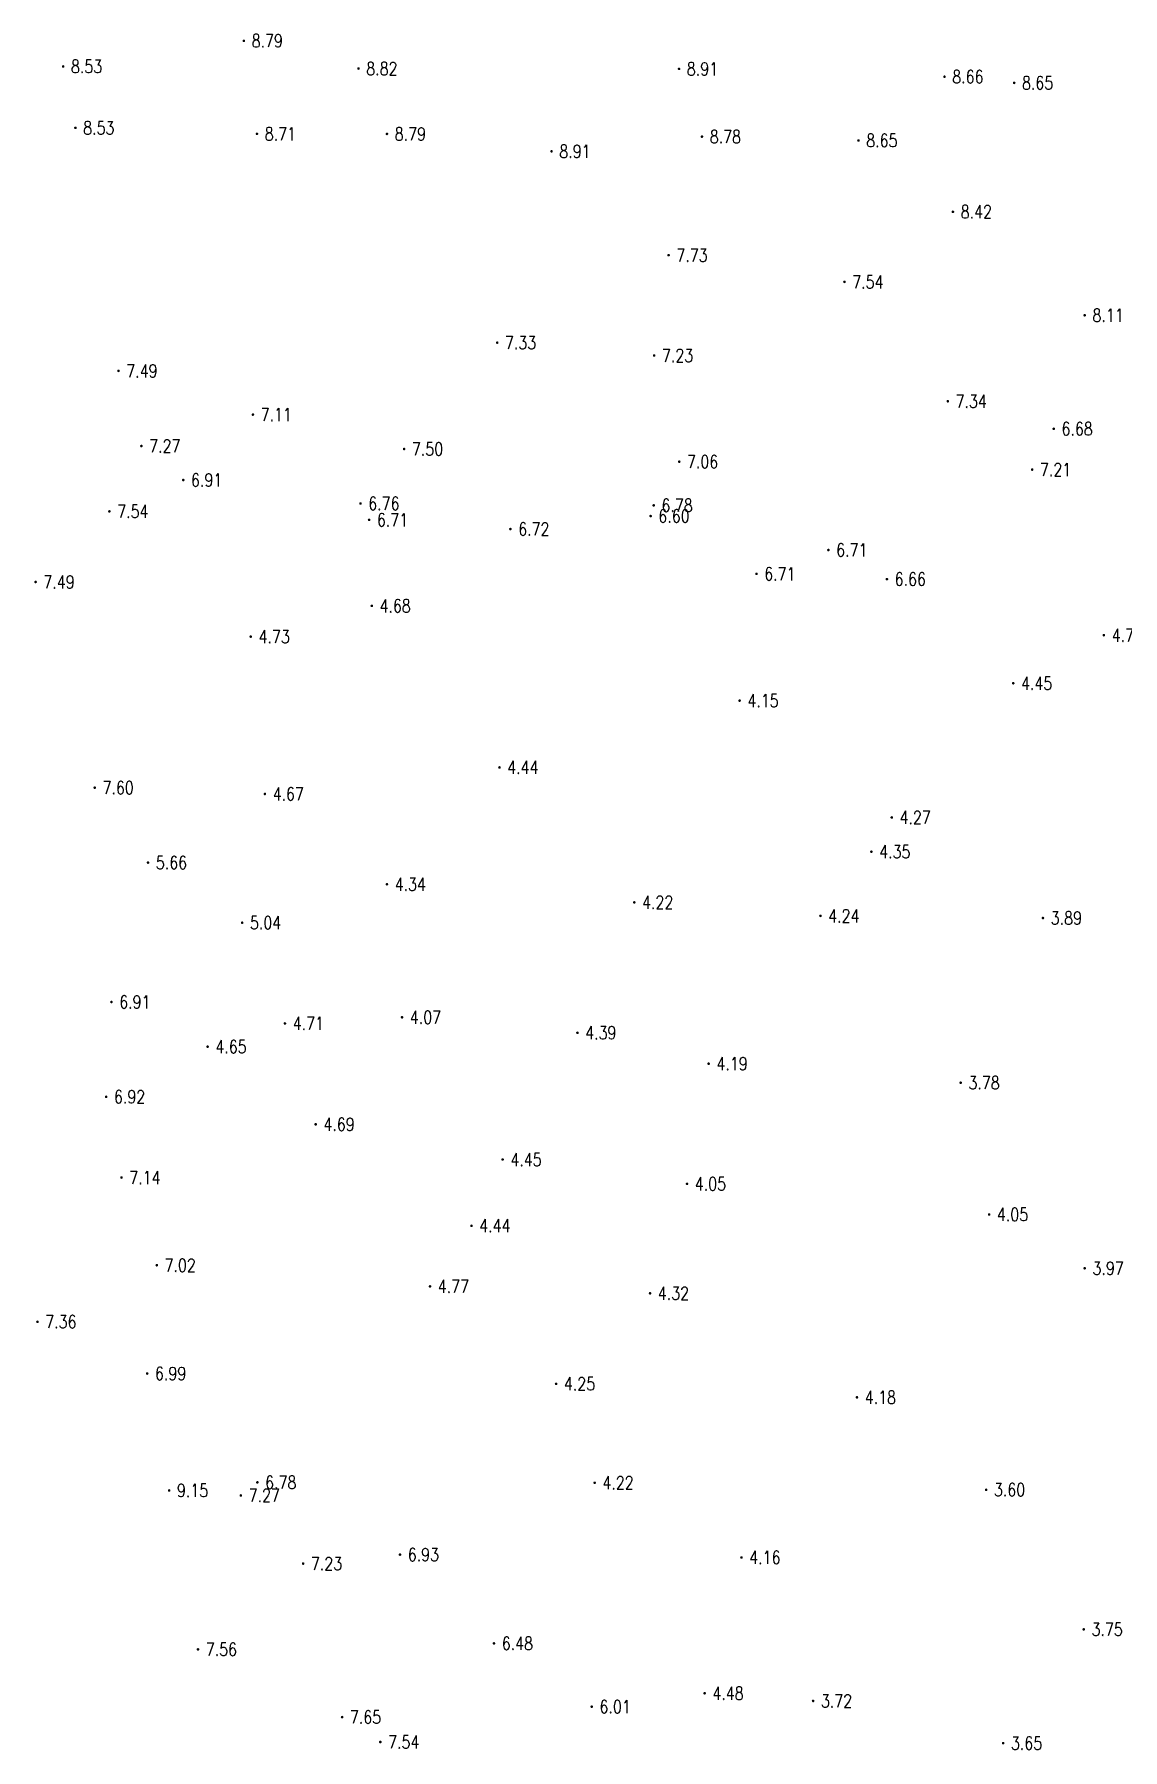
# Model space of a CAD drawing. Extents: x 476861 to 479475, y 2367369 to 2370541.
# Drawn here: x 478371.4 to 478455.1, y 2368491.1 to 2368623 of the extents above; entities that cross this region are included whole.
import ezdxf
from ezdxf.enums import TextEntityAlignment as Align

# ---------------------------------------------------------------- set-up
doc = ezdxf.new("R2010")
doc.units = 0
doc.header["$LTSCALE"] = 0.5
doc.layers.get('0').update_dxf_attribs({"linetype": 'CONTINUOUS'})
doc.layers.add('GCD', color=1, linetype='CONTINUOUS')
doc.styles.add('HZ', font='rs.shx', dxfattribs={"width": 0.8, "bigfont": 'hztxt.shx'})

# ---------------------------------------------------------------- blocks, each defined once
blk = doc.blocks.new('GC200')
at = {"linetype": 'Continuous', "const_width": 0.2, "flags": 128}
blk.add_lwpolyline([(-0.1, 0, 1), (0.1, 0, 1)], format="xyb", close=True, dxfattribs=at)

msp = doc.modelspace()

# ---------------------------------------------------------------- block references
at = {"layer": 'GCD', "linetype": 'Continuous'}
ref = msp.add_blockref('GC200', (478387.533, 2368622.503, 8.786), dxfattribs=dict(at, xscale=0.5, yscale=0.5, zscale=0.5))
ref.add_attrib('height', '8.79', dxfattribs={"linetype": 'Continuous', "height": 1, "style": 'HZ', "width": 0.8}).set_placement((478388.133, 2368622.503, 8.786), align=Align.MIDDLE_LEFT)
ref = msp.add_blockref('GC200', (478373.638, 2368620.531, 8.525), dxfattribs=dict(at, xscale=0.5, yscale=0.5, zscale=0.5))
ref.add_attrib('height', '8.53', dxfattribs={"linetype": 'Continuous', "height": 1, "style": 'HZ', "width": 0.8}).set_placement((478374.238, 2368620.531, 8.525), align=Align.MIDDLE_LEFT)
ref = msp.add_blockref('GC200', (478396.348, 2368620.369, 8.822), dxfattribs=dict(at, xscale=0.5, yscale=0.5, zscale=0.5))
ref.add_attrib('height', '8.82', dxfattribs={"linetype": 'Continuous', "height": 1, "style": 'HZ', "width": 0.8}).set_placement((478396.948, 2368620.369, 8.822), align=Align.MIDDLE_LEFT)
ref = msp.add_blockref('GC200', (478420.999, 2368620.346, 8.906), dxfattribs=dict(at, xscale=0.5, yscale=0.5, zscale=0.5))
ref.add_attrib('height', '8.91', dxfattribs={"linetype": 'Continuous', "height": 1, "style": 'HZ', "width": 0.8}).set_placement((478421.599, 2368620.346, 8.906), align=Align.MIDDLE_LEFT)
ref = msp.add_blockref('GC200', (478441.411, 2368619.745, 8.662), dxfattribs=dict(at, xscale=0.5, yscale=0.5, zscale=0.5))
ref.add_attrib('height', '8.66', dxfattribs={"linetype": 'Continuous', "height": 1, "style": 'HZ', "width": 0.8}).set_placement((478442.011, 2368619.745, 8.662), align=Align.MIDDLE_LEFT)
ref = msp.add_blockref('GC200', (478446.774, 2368619.269, 8.647), dxfattribs=dict(at, xscale=0.5, yscale=0.5, zscale=0.5))
ref.add_attrib('height', '8.65', dxfattribs={"linetype": 'Continuous', "height": 1, "style": 'HZ', "width": 0.8}).set_placement((478447.374, 2368619.269, 8.647), align=Align.MIDDLE_LEFT)
ref = msp.add_blockref('GC200', (478374.579, 2368615.812, 8.526), dxfattribs=dict(at, xscale=0.5, yscale=0.5, zscale=0.5))
ref.add_attrib('height', '8.53', dxfattribs={"linetype": 'Continuous', "height": 1, "style": 'HZ', "width": 0.8}).set_placement((478375.179, 2368615.812, 8.526), align=Align.MIDDLE_LEFT)
ref = msp.add_blockref('GC200', (478388.54, 2368615.351, 8.712), dxfattribs=dict(at, xscale=0.5, yscale=0.5, zscale=0.5))
ref.add_attrib('height', '8.71', dxfattribs={"linetype": 'Continuous', "height": 1, "style": 'HZ', "width": 0.8}).set_placement((478389.14, 2368615.351, 8.712), align=Align.MIDDLE_LEFT)
ref = msp.add_blockref('GC200', (478398.535, 2368615.348, 8.788), dxfattribs=dict(at, xscale=0.5, yscale=0.5, zscale=0.5))
ref.add_attrib('height', '8.79', dxfattribs={"linetype": 'Continuous', "height": 1, "style": 'HZ', "width": 0.8}).set_placement((478399.135, 2368615.348, 8.788), align=Align.MIDDLE_LEFT)
ref = msp.add_blockref('GC200', (478422.762, 2368615.137, 8.776), dxfattribs=dict(at, xscale=0.5, yscale=0.5, zscale=0.5))
ref.add_attrib('height', '8.78', dxfattribs={"linetype": 'Continuous', "height": 1, "style": 'HZ', "width": 0.8}).set_placement((478423.362, 2368615.137, 8.776), align=Align.MIDDLE_LEFT)
ref = msp.add_blockref('GC200', (478434.794, 2368614.842, 8.651), dxfattribs=dict(at, xscale=0.5, yscale=0.5, zscale=0.5))
ref.add_attrib('height', '8.65', dxfattribs={"linetype": 'Continuous', "height": 1, "style": 'HZ', "width": 0.8}).set_placement((478435.394, 2368614.842, 8.651), align=Align.MIDDLE_LEFT)
ref = msp.add_blockref('GC200', (478411.192, 2368614.007, 8.915), dxfattribs=dict(at, xscale=0.5, yscale=0.5, zscale=0.5))
ref.add_attrib('height', '8.91', dxfattribs={"linetype": 'Continuous', "height": 1, "style": 'HZ', "width": 0.8}).set_placement((478411.792, 2368614.007, 8.915), align=Align.MIDDLE_LEFT)
ref = msp.add_blockref('GC200', (478442.06, 2368609.359, 8.416), dxfattribs=dict(at, xscale=0.5, yscale=0.5, zscale=0.5))
ref.add_attrib('height', '8.42', dxfattribs={"linetype": 'Continuous', "height": 1, "style": 'HZ', "width": 0.8}).set_placement((478442.66, 2368609.359, 8.416), align=Align.MIDDLE_LEFT)
ref = msp.add_blockref('GC200', (478420.196, 2368606.024, 7.727), dxfattribs=dict(at, xscale=0.5, yscale=0.5, zscale=0.5))
ref.add_attrib('height', '7.73', dxfattribs={"linetype": 'Continuous', "height": 1, "style": 'HZ', "width": 0.8}).set_placement((478420.796, 2368606.024, 7.727), align=Align.MIDDLE_LEFT)
ref = msp.add_blockref('GC200', (478433.718, 2368603.971, 7.54), dxfattribs=dict(at, xscale=0.5, yscale=0.5, zscale=0.5))
ref.add_attrib('height', '7.54', dxfattribs={"linetype": 'Continuous', "height": 1, "style": 'HZ', "width": 0.8}).set_placement((478434.318, 2368603.971, 7.54), align=Align.MIDDLE_LEFT)
ref = msp.add_blockref('GC200', (478452.194, 2368601.406, 8.107), dxfattribs=dict(at, xscale=0.5, yscale=0.5, zscale=0.5))
ref.add_attrib('height', '8.11', dxfattribs={"linetype": 'Continuous', "height": 1, "style": 'HZ', "width": 0.8}).set_placement((478452.794, 2368601.406, 8.107), align=Align.MIDDLE_LEFT)
ref = msp.add_blockref('GC200', (478407.013, 2368599.299, 7.332), dxfattribs=dict(at, xscale=0.5, yscale=0.5, zscale=0.5))
ref.add_attrib('height', '7.33', dxfattribs={"linetype": 'Continuous', "height": 1, "style": 'HZ', "width": 0.8}).set_placement((478407.613, 2368599.299, 7.332), align=Align.MIDDLE_LEFT)
ref = msp.add_blockref('GC200', (478419.087, 2368598.311, 7.233), dxfattribs=dict(at, xscale=0.5, yscale=0.5, zscale=0.5))
ref.add_attrib('height', '7.23', dxfattribs={"linetype": 'Continuous', "height": 1, "style": 'HZ', "width": 0.8}).set_placement((478419.687, 2368598.311, 7.233), align=Align.MIDDLE_LEFT)
ref = msp.add_blockref('GC200', (478377.892, 2368597.128, 7.485), dxfattribs=dict(at, xscale=0.5, yscale=0.5, zscale=0.5))
ref.add_attrib('height', '7.49', dxfattribs={"linetype": 'Continuous', "height": 1, "style": 'HZ', "width": 0.8}).set_placement((478378.492, 2368597.128, 7.485), align=Align.MIDDLE_LEFT)
ref = msp.add_blockref('GC200', (478388.227, 2368593.769, 7.114), dxfattribs=dict(at, xscale=0.5, yscale=0.5, zscale=0.5))
ref.add_attrib('height', '7.11', dxfattribs={"linetype": 'Continuous', "height": 1, "style": 'HZ', "width": 0.8}).set_placement((478388.827, 2368593.769, 7.114), align=Align.MIDDLE_LEFT)
ref = msp.add_blockref('GC200', (478441.666, 2368594.793, 7.34), dxfattribs=dict(at, xscale=0.5, yscale=0.5, zscale=0.5))
ref.add_attrib('height', '7.34', dxfattribs={"linetype": 'Continuous', "height": 1, "style": 'HZ', "width": 0.8}).set_placement((478442.266, 2368594.793, 7.34), align=Align.MIDDLE_LEFT)
ref = msp.add_blockref('GC200', (478449.812, 2368592.678, 6.678), dxfattribs=dict(at, xscale=0.5, yscale=0.5, zscale=0.5))
ref.add_attrib('height', '6.68', dxfattribs={"linetype": 'Continuous', "height": 1, "style": 'HZ', "width": 0.8}).set_placement((478450.412, 2368592.678, 6.678), align=Align.MIDDLE_LEFT)
ref = msp.add_blockref('GC200', (478379.654, 2368591.354, 7.266), dxfattribs=dict(at, xscale=0.5, yscale=0.5, zscale=0.5))
ref.add_attrib('height', '7.27', dxfattribs={"linetype": 'Continuous', "height": 1, "style": 'HZ', "width": 0.8}).set_placement((478380.254, 2368591.354, 7.266), align=Align.MIDDLE_LEFT)
ref = msp.add_blockref('GC200', (478399.858, 2368591.125, 7.503), dxfattribs=dict(at, xscale=0.5, yscale=0.5, zscale=0.5))
ref.add_attrib('height', '7.50', dxfattribs={"linetype": 'Continuous', "height": 1, "style": 'HZ', "width": 0.8}).set_placement((478400.458, 2368591.125, 7.503), align=Align.MIDDLE_LEFT)
ref = msp.add_blockref('GC200', (478421.011, 2368590.148, 7.064), dxfattribs=dict(at, xscale=0.5, yscale=0.5, zscale=0.5))
ref.add_attrib('height', '7.06', dxfattribs={"linetype": 'Continuous', "height": 1, "style": 'HZ', "width": 0.8}).set_placement((478421.611, 2368590.148, 7.064), align=Align.MIDDLE_LEFT)
ref = msp.add_blockref('GC200', (478382.873, 2368588.739, 6.905), dxfattribs=dict(at, xscale=0.5, yscale=0.5, zscale=0.5))
ref.add_attrib('height', '6.91', dxfattribs={"linetype": 'Continuous', "height": 1, "style": 'HZ', "width": 0.8}).set_placement((478383.473, 2368588.739, 6.905), align=Align.MIDDLE_LEFT)
ref = msp.add_blockref('GC200', (478448.154, 2368589.54, 7.213), dxfattribs=dict(at, xscale=0.5, yscale=0.5, zscale=0.5))
ref.add_attrib('height', '7.21', dxfattribs={"linetype": 'Continuous', "height": 1, "style": 'HZ', "width": 0.8}).set_placement((478448.754, 2368589.54, 7.213), align=Align.MIDDLE_LEFT)
ref = msp.add_blockref('GC200', (478377.194, 2368586.327, 7.54), dxfattribs=dict(at, xscale=0.5, yscale=0.5, zscale=0.5))
ref.add_attrib('height', '7.54', dxfattribs={"linetype": 'Continuous', "height": 1, "style": 'HZ', "width": 0.8}).set_placement((478377.794, 2368586.327, 7.54), align=Align.MIDDLE_LEFT)
ref = msp.add_blockref('GC200', (478396.5, 2368586.935, 6.762), dxfattribs=dict(at, xscale=0.5, yscale=0.5, zscale=0.5))
ref.add_attrib('height', '6.76', dxfattribs={"linetype": 'Continuous', "height": 1, "style": 'HZ', "width": 0.8}).set_placement((478397.1, 2368586.935, 6.762), align=Align.MIDDLE_LEFT)
ref = msp.add_blockref('GC200', (478418.812, 2368585.968, 6.601), dxfattribs=dict(at, xscale=0.5, yscale=0.5, zscale=0.5))
ref.add_attrib('height', '6.60', dxfattribs={"linetype": 'Continuous', "height": 1, "style": 'HZ', "width": 0.8}).set_placement((478419.412, 2368585.968, 6.601), align=Align.MIDDLE_LEFT)
ref = msp.add_blockref('GC200', (478419.049, 2368586.791, 6.78), dxfattribs=dict(at, xscale=0.5, yscale=0.5, zscale=0.5))
ref.add_attrib('height', '6.78', dxfattribs={"linetype": 'Continuous', "height": 1, "style": 'HZ', "width": 0.8}).set_placement((478419.649, 2368586.791, 6.78), align=Align.MIDDLE_LEFT)
ref = msp.add_blockref('GC200', (478397.163, 2368585.679, 6.706), dxfattribs=dict(at, xscale=0.5, yscale=0.5, zscale=0.5))
ref.add_attrib('height', '6.71', dxfattribs={"linetype": 'Continuous', "height": 1, "style": 'HZ', "width": 0.8}).set_placement((478397.763, 2368585.679, 6.706), align=Align.MIDDLE_LEFT)
ref = msp.add_blockref('GC200', (478408.031, 2368584.969, 6.715), dxfattribs=dict(at, xscale=0.5, yscale=0.5, zscale=0.5))
ref.add_attrib('height', '6.72', dxfattribs={"linetype": 'Continuous', "height": 1, "style": 'HZ', "width": 0.8}).set_placement((478408.631, 2368584.969, 6.715), align=Align.MIDDLE_LEFT)
ref = msp.add_blockref('GC200', (478432.484, 2368583.359, 6.708), dxfattribs=dict(at, xscale=0.5, yscale=0.5, zscale=0.5))
ref.add_attrib('height', '6.71', dxfattribs={"linetype": 'Continuous', "height": 1, "style": 'HZ', "width": 0.8}).set_placement((478433.084, 2368583.359, 6.708), align=Align.MIDDLE_LEFT)
ref = msp.add_blockref('GC200', (478371.517, 2368580.902, 7.489), dxfattribs=dict(at, xscale=0.5, yscale=0.5, zscale=0.5))
ref.add_attrib('height', '7.49', dxfattribs={"linetype": 'Continuous', "height": 1, "style": 'HZ', "width": 0.8}).set_placement((478372.117, 2368580.902, 7.489), align=Align.MIDDLE_LEFT)
ref = msp.add_blockref('GC200', (478426.953, 2368581.526, 6.706), dxfattribs=dict(at, xscale=0.5, yscale=0.5, zscale=0.5))
ref.add_attrib('height', '6.71', dxfattribs={"linetype": 'Continuous', "height": 1, "style": 'HZ', "width": 0.8}).set_placement((478427.553, 2368581.526, 6.706), align=Align.MIDDLE_LEFT)
ref = msp.add_blockref('GC200', (478436.984, 2368581.119, 6.662), dxfattribs=dict(at, xscale=0.5, yscale=0.5, zscale=0.5))
ref.add_attrib('height', '6.66', dxfattribs={"linetype": 'Continuous', "height": 1, "style": 'HZ', "width": 0.8}).set_placement((478437.584, 2368581.119, 6.662), align=Align.MIDDLE_LEFT)
ref = msp.add_blockref('GC200', (478397.368, 2368579.066, 4.68), dxfattribs=dict(at, xscale=0.5, yscale=0.5, zscale=0.5))
ref.add_attrib('height', '4.68', dxfattribs={"linetype": 'Continuous', "height": 1, "style": 'HZ', "width": 0.8}).set_placement((478397.968, 2368579.066, 4.68), align=Align.MIDDLE_LEFT)
ref = msp.add_blockref('GC200', (478388.065, 2368576.7, 4.727), dxfattribs=dict(at, xscale=0.5, yscale=0.5, zscale=0.5))
ref.add_attrib('height', '4.73', dxfattribs={"linetype": 'Continuous', "height": 1, "style": 'HZ', "width": 0.8}).set_placement((478388.665, 2368576.7, 4.727), align=Align.MIDDLE_LEFT)
ref = msp.add_blockref('GC200', (478453.667, 2368576.81, 4.787), dxfattribs=dict(at, xscale=0.5, yscale=0.5, zscale=0.5))
ref.add_attrib('height', '4.79', dxfattribs={"linetype": 'Continuous', "height": 1, "style": 'HZ', "width": 0.8}).set_placement((478454.267, 2368576.81, 4.787), align=Align.MIDDLE_LEFT)
ref = msp.add_blockref('GC200', (478446.699, 2368573.119, 4.446), dxfattribs=dict(at, xscale=0.5, yscale=0.5, zscale=0.5))
ref.add_attrib('height', '4.45', dxfattribs={"linetype": 'Continuous', "height": 1, "style": 'HZ', "width": 0.8}).set_placement((478447.299, 2368573.119, 4.446), align=Align.MIDDLE_LEFT)
ref = msp.add_blockref('GC200', (478425.656, 2368571.782, 4.151), dxfattribs=dict(at, xscale=0.5, yscale=0.5, zscale=0.5))
ref.add_attrib('height', '4.15', dxfattribs={"linetype": 'Continuous', "height": 1, "style": 'HZ', "width": 0.8}).set_placement((478426.256, 2368571.782, 4.151), align=Align.MIDDLE_LEFT)
ref = msp.add_blockref('GC200', (478407.188, 2368566.647, 4.442), dxfattribs=dict(at, xscale=0.5, yscale=0.5, zscale=0.5))
ref.add_attrib('height', '4.44', dxfattribs={"linetype": 'Continuous', "height": 1, "style": 'HZ', "width": 0.8}).set_placement((478407.788, 2368566.647, 4.442), align=Align.MIDDLE_LEFT)
ref = msp.add_blockref('GC200', (478376.066, 2368565.087, 7.601), dxfattribs=dict(at, xscale=0.5, yscale=0.5, zscale=0.5))
ref.add_attrib('height', '7.60', dxfattribs={"linetype": 'Continuous', "height": 1, "style": 'HZ', "width": 0.8}).set_placement((478376.666, 2368565.087, 7.601), align=Align.MIDDLE_LEFT)
ref = msp.add_blockref('GC200', (478389.148, 2368564.607, 4.67), dxfattribs=dict(at, xscale=0.5, yscale=0.5, zscale=0.5))
ref.add_attrib('height', '4.67', dxfattribs={"linetype": 'Continuous', "height": 1, "style": 'HZ', "width": 0.8}).set_placement((478389.748, 2368564.607, 4.67), align=Align.MIDDLE_LEFT)
ref = msp.add_blockref('GC200', (478437.355, 2368562.8, 4.265), dxfattribs=dict(at, xscale=0.5, yscale=0.5, zscale=0.5))
ref.add_attrib('height', '4.27', dxfattribs={"linetype": 'Continuous', "height": 1, "style": 'HZ', "width": 0.8}).set_placement((478437.955, 2368562.8, 4.265), align=Align.MIDDLE_LEFT)
ref = msp.add_blockref('GC200', (478435.791, 2368560.163, 4.348), dxfattribs=dict(at, xscale=0.5, yscale=0.5, zscale=0.5))
ref.add_attrib('height', '4.35', dxfattribs={"linetype": 'Continuous', "height": 1, "style": 'HZ', "width": 0.8}).set_placement((478436.391, 2368560.163, 4.348), align=Align.MIDDLE_LEFT)
ref = msp.add_blockref('GC200', (478380.164, 2368559.333, 5.664), dxfattribs=dict(at, xscale=0.5, yscale=0.5, zscale=0.5))
ref.add_attrib('height', '5.66', dxfattribs={"linetype": 'Continuous', "height": 1, "style": 'HZ', "width": 0.8}).set_placement((478380.764, 2368559.333, 5.664), align=Align.MIDDLE_LEFT)
ref = msp.add_blockref('GC200', (478398.532, 2368557.665, 4.337), dxfattribs=dict(at, xscale=0.5, yscale=0.5, zscale=0.5))
ref.add_attrib('height', '4.34', dxfattribs={"linetype": 'Continuous', "height": 1, "style": 'HZ', "width": 0.8}).set_placement((478399.132, 2368557.665, 4.337), align=Align.MIDDLE_LEFT)
ref = msp.add_blockref('GC200', (478417.553, 2368556.27, 4.22), dxfattribs=dict(at, xscale=0.5, yscale=0.5, zscale=0.5))
ref.add_attrib('height', '4.22', dxfattribs={"linetype": 'Continuous', "height": 1, "style": 'HZ', "width": 0.8}).set_placement((478418.153, 2368556.27, 4.22), align=Align.MIDDLE_LEFT)
ref = msp.add_blockref('GC200', (478387.403, 2368554.71, 5.04), dxfattribs=dict(at, xscale=0.5, yscale=0.5, zscale=0.5))
ref.add_attrib('height', '5.04', dxfattribs={"linetype": 'Continuous', "height": 1, "style": 'HZ', "width": 0.8}).set_placement((478388.003, 2368554.71, 5.04), align=Align.MIDDLE_LEFT)
ref = msp.add_blockref('GC200', (478431.873, 2368555.235, 4.244), dxfattribs=dict(at, xscale=0.5, yscale=0.5, zscale=0.5))
ref.add_attrib('height', '4.24', dxfattribs={"linetype": 'Continuous', "height": 1, "style": 'HZ', "width": 0.8}).set_placement((478432.473, 2368555.235, 4.244), align=Align.MIDDLE_LEFT)
ref = msp.add_blockref('GC200', (478448.981, 2368555.071, 3.89), dxfattribs=dict(at, xscale=0.5, yscale=0.5, zscale=0.5))
ref.add_attrib('height', '3.89', dxfattribs={"linetype": 'Continuous', "height": 1, "style": 'HZ', "width": 0.8}).set_placement((478449.581, 2368555.071, 3.89), align=Align.MIDDLE_LEFT)
ref = msp.add_blockref('GC200', (478377.351, 2368548.613, 6.913), dxfattribs=dict(at, xscale=0.5, yscale=0.5, zscale=0.5))
ref.add_attrib('height', '6.91', dxfattribs={"linetype": 'Continuous', "height": 1, "style": 'HZ', "width": 0.8}).set_placement((478377.951, 2368548.613, 6.913), align=Align.MIDDLE_LEFT)
ref = msp.add_blockref('GC200', (478390.691, 2368546.965, 4.712), dxfattribs=dict(at, xscale=0.5, yscale=0.5, zscale=0.5))
ref.add_attrib('height', '4.71', dxfattribs={"linetype": 'Continuous', "height": 1, "style": 'HZ', "width": 0.8}).set_placement((478391.291, 2368546.965, 4.712), align=Align.MIDDLE_LEFT)
ref = msp.add_blockref('GC200', (478399.697, 2368547.438, 4.074), dxfattribs=dict(at, xscale=0.5, yscale=0.5, zscale=0.5))
ref.add_attrib('height', '4.07', dxfattribs={"linetype": 'Continuous', "height": 1, "style": 'HZ', "width": 0.8}).set_placement((478400.297, 2368547.438, 4.074), align=Align.MIDDLE_LEFT)
ref = msp.add_blockref('GC200', (478384.744, 2368545.178, 4.65), dxfattribs=dict(at, xscale=0.5, yscale=0.5, zscale=0.5))
ref.add_attrib('height', '4.65', dxfattribs={"linetype": 'Continuous', "height": 1, "style": 'HZ', "width": 0.8}).set_placement((478385.344, 2368545.178, 4.65), align=Align.MIDDLE_LEFT)
ref = msp.add_blockref('GC200', (478413.184, 2368546.247, 4.388), dxfattribs=dict(at, xscale=0.5, yscale=0.5, zscale=0.5))
ref.add_attrib('height', '4.39', dxfattribs={"linetype": 'Continuous', "height": 1, "style": 'HZ', "width": 0.8}).set_placement((478413.784, 2368546.247, 4.388), align=Align.MIDDLE_LEFT)
ref = msp.add_blockref('GC200', (478423.273, 2368543.871, 4.188), dxfattribs=dict(at, xscale=0.5, yscale=0.5, zscale=0.5))
ref.add_attrib('height', '4.19', dxfattribs={"linetype": 'Continuous', "height": 1, "style": 'HZ', "width": 0.8}).set_placement((478423.873, 2368543.871, 4.188), align=Align.MIDDLE_LEFT)
ref = msp.add_blockref('GC200', (478442.657, 2368542.406, 3.783), dxfattribs=dict(at, xscale=0.5, yscale=0.5, zscale=0.5))
ref.add_attrib('height', '3.78', dxfattribs={"linetype": 'Continuous', "height": 1, "style": 'HZ', "width": 0.8}).set_placement((478443.257, 2368542.406, 3.783), align=Align.MIDDLE_LEFT)
ref = msp.add_blockref('GC200', (478376.945, 2368541.327, 6.921), dxfattribs=dict(at, xscale=0.5, yscale=0.5, zscale=0.5))
ref.add_attrib('height', '6.92', dxfattribs={"linetype": 'Continuous', "height": 1, "style": 'HZ', "width": 0.8}).set_placement((478377.545, 2368541.327, 6.921), align=Align.MIDDLE_LEFT)
ref = msp.add_blockref('GC200', (478393.054, 2368539.21, 4.686), dxfattribs=dict(at, xscale=0.5, yscale=0.5, zscale=0.5))
ref.add_attrib('height', '4.69', dxfattribs={"linetype": 'Continuous', "height": 1, "style": 'HZ', "width": 0.8}).set_placement((478393.654, 2368539.21, 4.686), align=Align.MIDDLE_LEFT)
ref = msp.add_blockref('GC200', (478407.432, 2368536.506, 4.447), dxfattribs=dict(at, xscale=0.5, yscale=0.5, zscale=0.5))
ref.add_attrib('height', '4.45', dxfattribs={"linetype": 'Continuous', "height": 1, "style": 'HZ', "width": 0.8}).set_placement((478408.032, 2368536.506, 4.447), align=Align.MIDDLE_LEFT)
ref = msp.add_blockref('GC200', (478378.124, 2368535.12, 7.144), dxfattribs=dict(at, xscale=0.5, yscale=0.5, zscale=0.5))
ref.add_attrib('height', '7.14', dxfattribs={"linetype": 'Continuous', "height": 1, "style": 'HZ', "width": 0.8}).set_placement((478378.724, 2368535.12, 7.144), align=Align.MIDDLE_LEFT)
ref = msp.add_blockref('GC200', (478421.612, 2368534.636, 4.051), dxfattribs=dict(at, xscale=0.5, yscale=0.5, zscale=0.5))
ref.add_attrib('height', '4.05', dxfattribs={"linetype": 'Continuous', "height": 1, "style": 'HZ', "width": 0.8}).set_placement((478422.212, 2368534.636, 4.051), align=Align.MIDDLE_LEFT)
ref = msp.add_blockref('GC200', (478444.845, 2368532.279, 4.051), dxfattribs=dict(at, xscale=0.5, yscale=0.5, zscale=0.5))
ref.add_attrib('height', '4.05', dxfattribs={"linetype": 'Continuous', "height": 1, "style": 'HZ', "width": 0.8}).set_placement((478445.445, 2368532.279, 4.051), align=Align.MIDDLE_LEFT)
ref = msp.add_blockref('GC200', (478405.037, 2368531.413, 4.44), dxfattribs=dict(at, xscale=0.5, yscale=0.5, zscale=0.5))
ref.add_attrib('height', '4.44', dxfattribs={"linetype": 'Continuous', "height": 1, "style": 'HZ', "width": 0.8}).set_placement((478405.637, 2368531.413, 4.44), align=Align.MIDDLE_LEFT)
ref = msp.add_blockref('GC200', (478380.836, 2368528.378, 7.015), dxfattribs=dict(at, xscale=0.5, yscale=0.5, zscale=0.5))
ref.add_attrib('height', '7.02', dxfattribs={"linetype": 'Continuous', "height": 1, "style": 'HZ', "width": 0.8}).set_placement((478381.436, 2368528.378, 7.015), align=Align.MIDDLE_LEFT)
ref = msp.add_blockref('GC200', (478452.194, 2368528.147, 3.968), dxfattribs=dict(at, xscale=0.5, yscale=0.5, zscale=0.5))
ref.add_attrib('height', '3.97', dxfattribs={"linetype": 'Continuous', "height": 1, "style": 'HZ', "width": 0.8}).set_placement((478452.794, 2368528.147, 3.968), align=Align.MIDDLE_LEFT)
ref = msp.add_blockref('GC200', (478401.848, 2368526.751, 4.766), dxfattribs=dict(at, xscale=0.5, yscale=0.5, zscale=0.5))
ref.add_attrib('height', '4.77', dxfattribs={"linetype": 'Continuous', "height": 1, "style": 'HZ', "width": 0.8}).set_placement((478402.448, 2368526.751, 4.766), align=Align.MIDDLE_LEFT)
ref = msp.add_blockref('GC200', (478418.77, 2368526.222, 4.316), dxfattribs=dict(at, xscale=0.5, yscale=0.5, zscale=0.5))
ref.add_attrib('height', '4.32', dxfattribs={"linetype": 'Continuous', "height": 1, "style": 'HZ', "width": 0.8}).set_placement((478419.37, 2368526.222, 4.316), align=Align.MIDDLE_LEFT)
ref = msp.add_blockref('GC200', (478371.66, 2368524.032, 7.363), dxfattribs=dict(at, xscale=0.5, yscale=0.5, zscale=0.5))
ref.add_attrib('height', '7.36', dxfattribs={"linetype": 'Continuous', "height": 1, "style": 'HZ', "width": 0.8}).set_placement((478372.26, 2368524.032, 7.363), align=Align.MIDDLE_LEFT)
ref = msp.add_blockref('GC200', (478380.101, 2368520.053, 6.988), dxfattribs=dict(at, xscale=0.5, yscale=0.5, zscale=0.5))
ref.add_attrib('height', '6.99', dxfattribs={"linetype": 'Continuous', "height": 1, "style": 'HZ', "width": 0.8}).set_placement((478380.701, 2368520.053, 6.988), align=Align.MIDDLE_LEFT)
ref = msp.add_blockref('GC200', (478411.546, 2368519.263, 4.245), dxfattribs=dict(at, xscale=0.5, yscale=0.5, zscale=0.5))
ref.add_attrib('height', '4.25', dxfattribs={"linetype": 'Continuous', "height": 1, "style": 'HZ', "width": 0.8}).set_placement((478412.146, 2368519.263, 4.245), align=Align.MIDDLE_LEFT)
ref = msp.add_blockref('GC200', (478434.68, 2368518.223, 4.178), dxfattribs=dict(at, xscale=0.5, yscale=0.5, zscale=0.5))
ref.add_attrib('height', '4.18', dxfattribs={"linetype": 'Continuous', "height": 1, "style": 'HZ', "width": 0.8}).set_placement((478435.28, 2368518.223, 4.178), align=Align.MIDDLE_LEFT)
ref = msp.add_blockref('GC200', (478381.788, 2368511.065, 9.15), dxfattribs=dict(at, xscale=0.5, yscale=0.5, zscale=0.5))
ref.add_attrib('height', '9.15', dxfattribs={"linetype": 'Continuous', "height": 1, "style": 'HZ', "width": 0.8}).set_placement((478382.388, 2368511.065, 9.15), align=Align.MIDDLE_LEFT)
ref = msp.add_blockref('GC200', (478387.302, 2368510.681, 7.273), dxfattribs=dict(at, xscale=0.5, yscale=0.5, zscale=0.5))
ref.add_attrib('height', '7.27', dxfattribs={"linetype": 'Continuous', "height": 1, "style": 'HZ', "width": 0.8}).set_placement((478387.902, 2368510.681, 7.273), align=Align.MIDDLE_LEFT)
ref = msp.add_blockref('GC200', (478388.572, 2368511.687, 6.781), dxfattribs=dict(at, xscale=0.5, yscale=0.5, zscale=0.5))
ref.add_attrib('height', '6.78', dxfattribs={"linetype": 'Continuous', "height": 1, "style": 'HZ', "width": 0.8}).set_placement((478389.172, 2368511.687, 6.781), align=Align.MIDDLE_LEFT)
ref = msp.add_blockref('GC200', (478414.508, 2368511.653, 4.218), dxfattribs=dict(at, xscale=0.5, yscale=0.5, zscale=0.5))
ref.add_attrib('height', '4.22', dxfattribs={"linetype": 'Continuous', "height": 1, "style": 'HZ', "width": 0.8}).set_placement((478415.108, 2368511.653, 4.218), align=Align.MIDDLE_LEFT)
ref = msp.add_blockref('GC200', (478444.616, 2368511.118, 3.595), dxfattribs=dict(at, xscale=0.5, yscale=0.5, zscale=0.5))
ref.add_attrib('height', '3.60', dxfattribs={"linetype": 'Continuous', "height": 1, "style": 'HZ', "width": 0.8}).set_placement((478445.216, 2368511.118, 3.595), align=Align.MIDDLE_LEFT)
ref = msp.add_blockref('GC200', (478392.091, 2368505.442, 7.228), dxfattribs=dict(at, xscale=0.5, yscale=0.5, zscale=0.5))
ref.add_attrib('height', '7.23', dxfattribs={"linetype": 'Continuous', "height": 1, "style": 'HZ', "width": 0.8}).set_placement((478392.691, 2368505.442, 7.228), align=Align.MIDDLE_LEFT)
ref = msp.add_blockref('GC200', (478399.54, 2368506.132, 6.93), dxfattribs=dict(at, xscale=0.5, yscale=0.5, zscale=0.5))
ref.add_attrib('height', '6.93', dxfattribs={"linetype": 'Continuous', "height": 1, "style": 'HZ', "width": 0.8}).set_placement((478400.14, 2368506.132, 6.93), align=Align.MIDDLE_LEFT)
ref = msp.add_blockref('GC200', (478425.798, 2368505.912, 4.155), dxfattribs=dict(at, xscale=0.5, yscale=0.5, zscale=0.5))
ref.add_attrib('height', '4.16', dxfattribs={"linetype": 'Continuous', "height": 1, "style": 'HZ', "width": 0.8}).set_placement((478426.398, 2368505.912, 4.155), align=Align.MIDDLE_LEFT)
ref = msp.add_blockref('GC200', (478452.119, 2368500.388, 3.745), dxfattribs=dict(at, xscale=0.5, yscale=0.5, zscale=0.5))
ref.add_attrib('height', '3.75', dxfattribs={"linetype": 'Continuous', "height": 1, "style": 'HZ', "width": 0.8}).set_placement((478452.719, 2368500.388, 3.745), align=Align.MIDDLE_LEFT)
ref = msp.add_blockref('GC200', (478384.006, 2368498.848, 7.558), dxfattribs=dict(at, xscale=0.5, yscale=0.5, zscale=0.5))
ref.add_attrib('height', '7.56', dxfattribs={"linetype": 'Continuous', "height": 1, "style": 'HZ', "width": 0.8}).set_placement((478384.606, 2368498.848, 7.558), align=Align.MIDDLE_LEFT)
ref = msp.add_blockref('GC200', (478406.768, 2368499.307, 6.478), dxfattribs=dict(at, xscale=0.5, yscale=0.5, zscale=0.5))
ref.add_attrib('height', '6.48', dxfattribs={"linetype": 'Continuous', "height": 1, "style": 'HZ', "width": 0.8}).set_placement((478407.368, 2368499.307, 6.478), align=Align.MIDDLE_LEFT)
ref = msp.add_blockref('GC200', (478422.965, 2368495.475, 4.479), dxfattribs=dict(at, xscale=0.5, yscale=0.5, zscale=0.5))
ref.add_attrib('height', '4.48', dxfattribs={"linetype": 'Continuous', "height": 1, "style": 'HZ', "width": 0.8}).set_placement((478423.565, 2368495.475, 4.479), align=Align.MIDDLE_LEFT)
ref = msp.add_blockref('GC200', (478431.309, 2368494.885, 3.722), dxfattribs=dict(at, xscale=0.5, yscale=0.5, zscale=0.5))
ref.add_attrib('height', '3.72', dxfattribs={"linetype": 'Continuous', "height": 1, "style": 'HZ', "width": 0.8}).set_placement((478431.909, 2368494.885, 3.722), align=Align.MIDDLE_LEFT)
ref = msp.add_blockref('GC200', (478395.088, 2368493.642, 7.645), dxfattribs=dict(at, xscale=0.5, yscale=0.5, zscale=0.5))
ref.add_attrib('height', '7.65', dxfattribs={"linetype": 'Continuous', "height": 1, "style": 'HZ', "width": 0.8}).set_placement((478395.688, 2368493.642, 7.645), align=Align.MIDDLE_LEFT)
ref = msp.add_blockref('GC200', (478414.283, 2368494.442, 6.013), dxfattribs=dict(at, xscale=0.5, yscale=0.5, zscale=0.5))
ref.add_attrib('height', '6.01', dxfattribs={"linetype": 'Continuous', "height": 1, "style": 'HZ', "width": 0.8}).set_placement((478414.883, 2368494.442, 6.013), align=Align.MIDDLE_LEFT)
ref = msp.add_blockref('GC200', (478398.026, 2368491.728, 7.536), dxfattribs=dict(at, xscale=0.5, yscale=0.5, zscale=0.5))
ref.add_attrib('height', '7.54', dxfattribs={"linetype": 'Continuous', "height": 1, "style": 'HZ', "width": 0.8}).set_placement((478398.626, 2368491.728, 7.536), align=Align.MIDDLE_LEFT)
ref = msp.add_blockref('GC200', (478445.923, 2368491.637, 3.648), dxfattribs=dict(at, xscale=0.5, yscale=0.5, zscale=0.5))
ref.add_attrib('height', '3.65', dxfattribs={"linetype": 'Continuous', "height": 1, "style": 'HZ', "width": 0.8}).set_placement((478446.523, 2368491.637, 3.648), align=Align.MIDDLE_LEFT)

doc.saveas('drawing.dxf')
